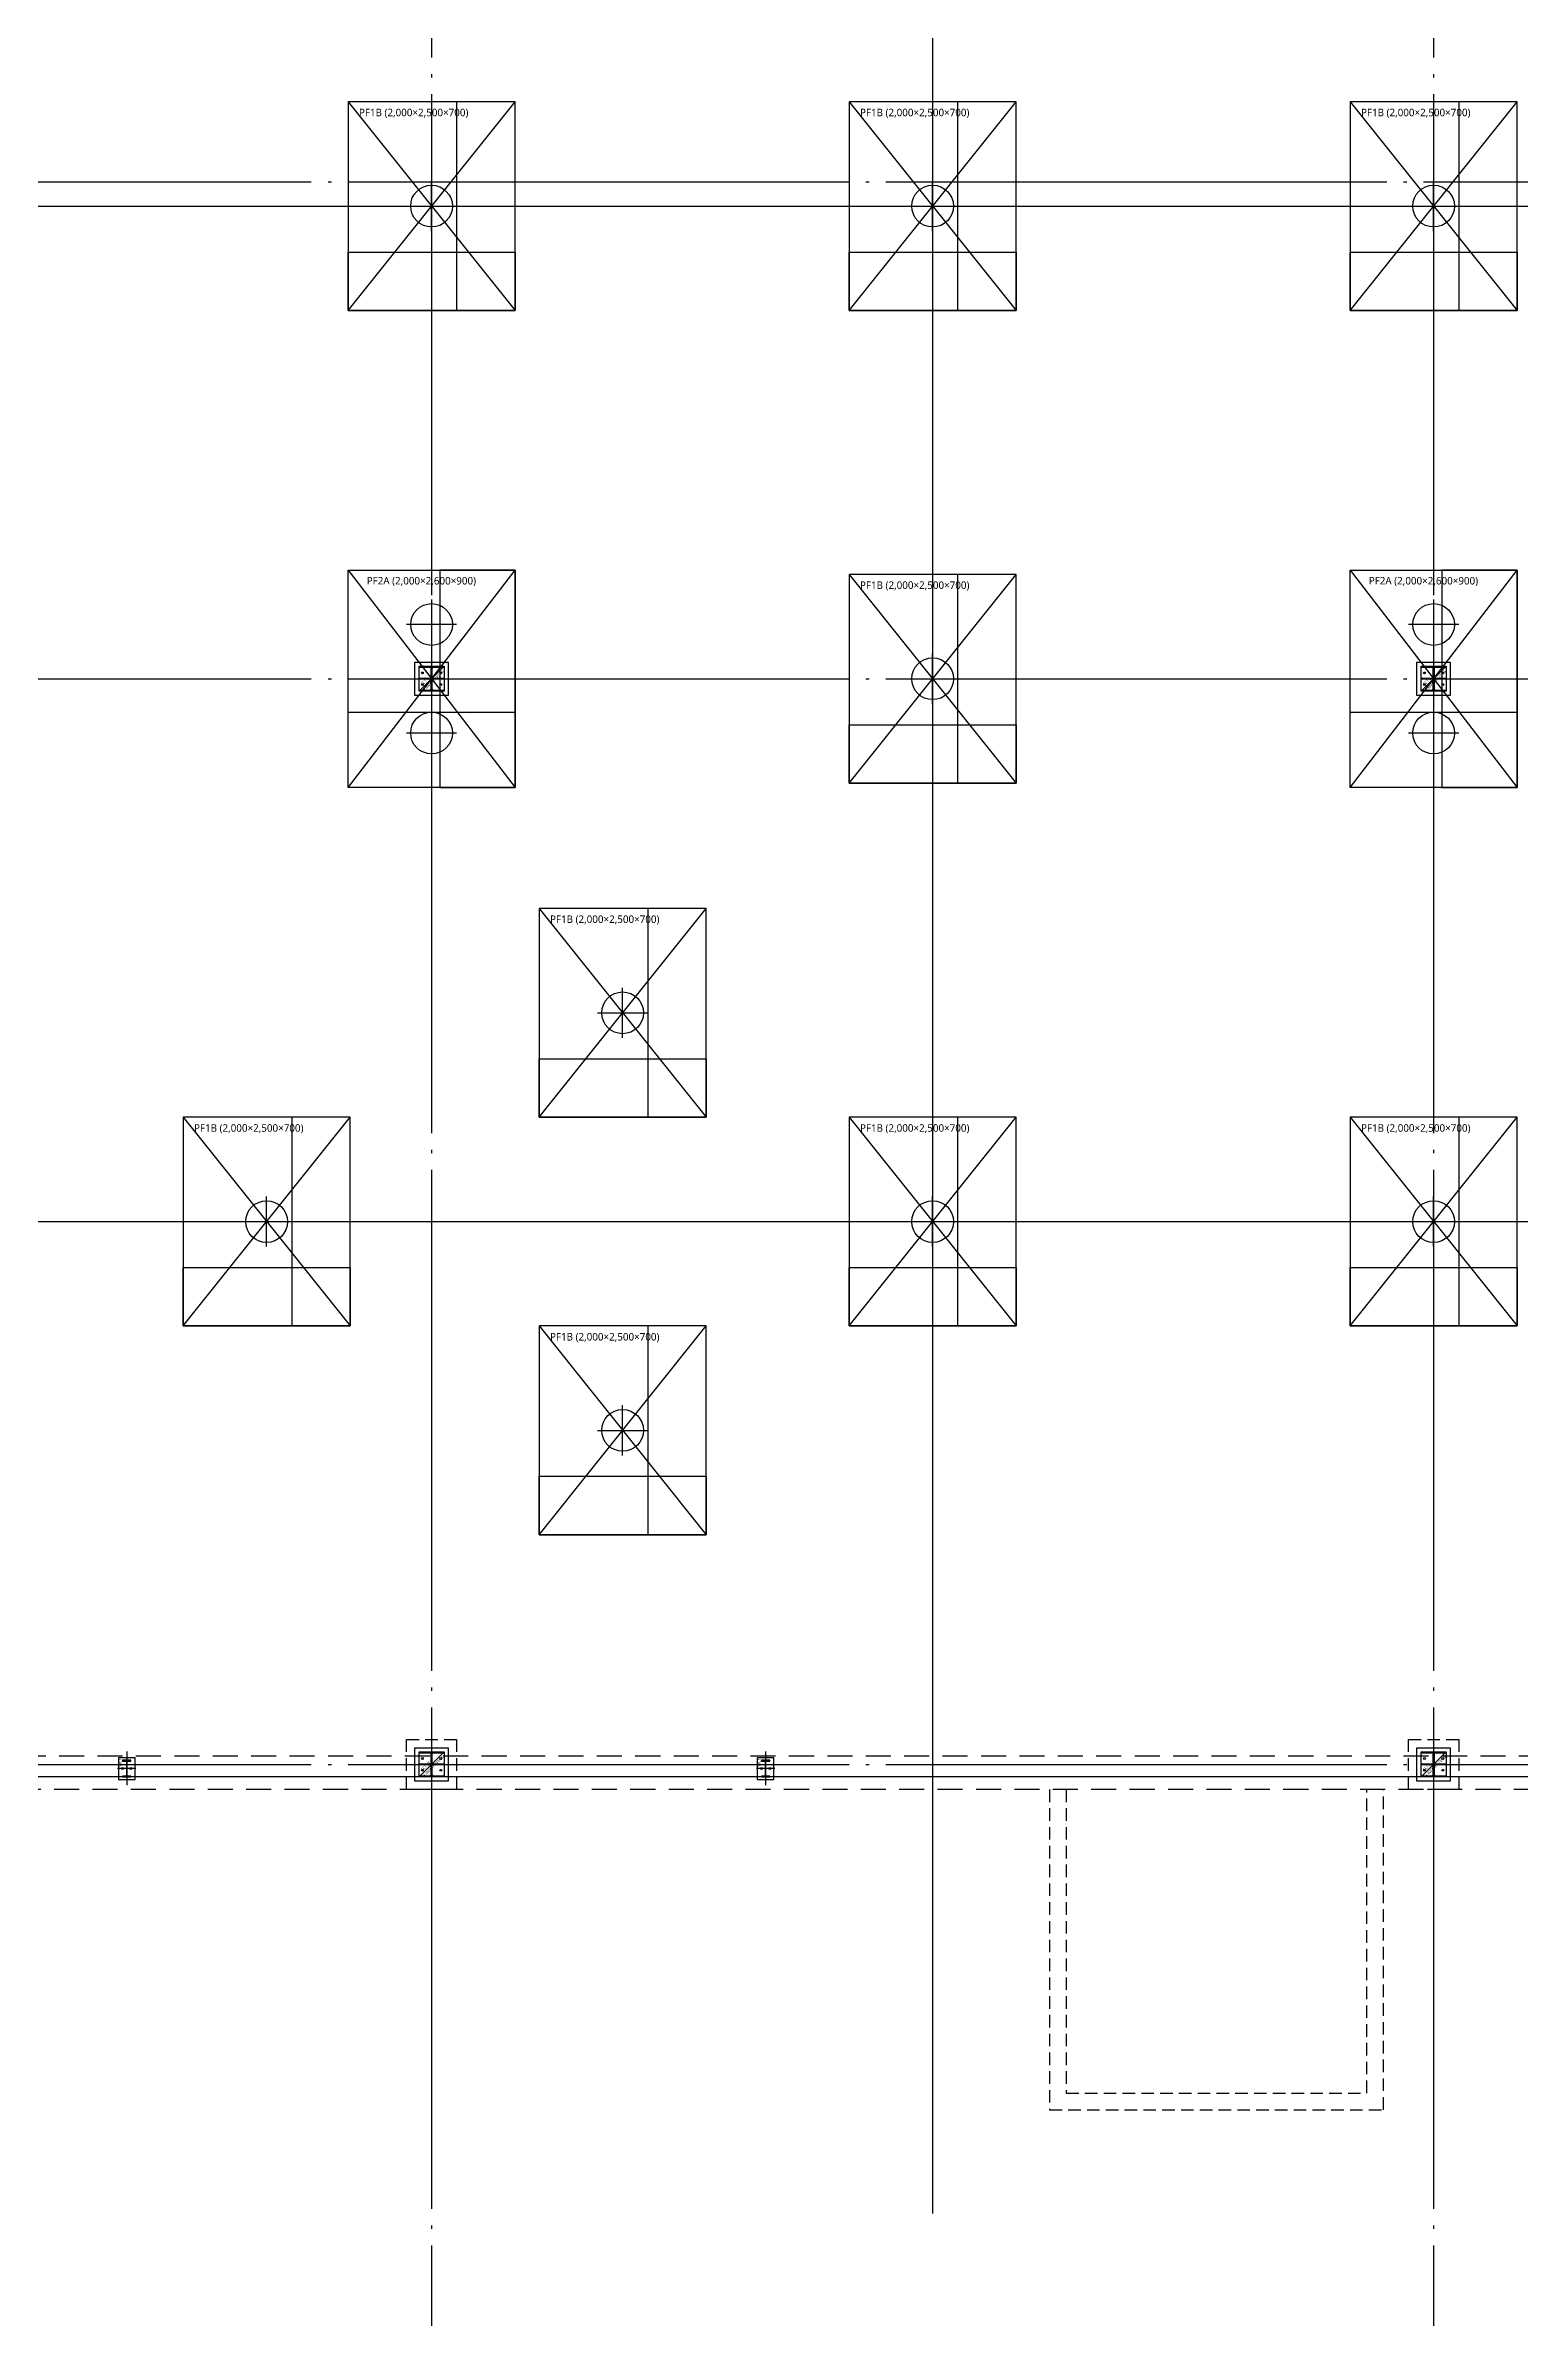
# Model space of a CAD drawing. Header units: millimetres. Extents: x -734060 to 504600, y -7739 to 118800.
# Drawn here: x -275524 to -257859, y 36265 to 63484 of the extents above; entities that cross this region are included whole.
import ezdxf
from ezdxf.enums import TextEntityAlignment as Align
from ezdxf.lldxf.tags import DXFTag

# ---------------------------------------------------------------- set-up
doc = ezdxf.new("R2010")
doc.units = ezdxf.units.MM
doc.header["$LTSCALE"] = 200
for name, pattern in [('CEN-GAUN', [32.2, 30, -1, 0.2, -1]), ('CONTINOUS', [0]), ('H3', [3, 2, -1]), ('HID', [2.3, 1.5, -0.8]), ('HIDDEN', [0.375, 0.25, -0.125])]:
    doc.linetypes.add(name, pattern=pattern)
doc.layers.get('DEFPOINTS').update_dxf_attribs({"color": 137})
for name, color, linetype in [('0-PIPE', 7, 'Continuous'), ('0-기초', 4, 'H3'), ('09GIRDER', 2, 'Continuous'), ('CEN', 1, 'CEN-GAUN'), ('G', 3, 'Continuous'), ('HAT-INS', 250, 'Continuous'), ('S-COL', 2, 'Continuous'), ('STEEL BASE', 13, 'Continuous'), ('WAL', 3, 'Continuous'), ('Z-하부구조체', 6, 'HIDDEN')]:
    doc.layers.add(name, color=color, linetype=linetype)
doc.layers.add('STEEL-CK', color=181, linetype='Continuous', plot=False)
doc.layers.add('TEMP', color=171, linetype='Continuous', plot=False)
doc.styles.add('스타일1', font='malgun.ttf')
tags = doc.linetypes.add('DH-HID2', pattern=[1.2, 0.8, -0.4]).pattern_tags.tags
tags[6:7] = [DXFTag(74, 4), DXFTag(75, 0), DXFTag(340, '0'), DXFTag(46, 1.0), DXFTag(50, 0.0), DXFTag(44, 0.0), DXFTag(45, 0.0)]
tags[4:5] = [DXFTag(74, 4), DXFTag(75, 0), DXFTag(340, '0'), DXFTag(46, 1.0), DXFTag(50, 0.0), DXFTag(44, 0.0), DXFTag(45, 0.0)]

# ---------------------------------------------------------------- blocks, each defined once
blk = doc.blocks.new('X-RC-B1FH')
at = {"layer": 'S-COL', "color": 8, "linetype": 'HIDDEN', "ltscale": 3}
for p, q in [((31400, -43300), (31400, -47135)), ((31600, -43300), (31600, -46935)), ((35200, -46935), (35200, -43300)), ((35400, -47135), (35400, -43300)), ((31600, -46935), (35200, -46935)), ((31400, -47135), (35400, -47135))]:
    blk.add_line(p, q, dxfattribs=at)
blk = doc.blocks.new('X-CEN11')
at = {"layer": 'CEN', "color": 14, "linetype": 'CONTINOUS'}
for p, q in [((30000, 4216), (30000, -48378)), ((-9200, -24340), (76000, -24340)), ((-9200, -36500), (76000, -36500))]:
    blk.add_line(p, q, dxfattribs=at)
blk = doc.blocks.new('X-CEN')
at = {"layer": 'CEN'}
for p, q in [((24000, 9200), (24000, -53000)), ((36000, 9200), (36000, -53000)), ((-9200, -24050), (62000, -24050)), ((-9200, -30000), (76000, -30000)), ((-9200, -43000), (76000, -43000))]:
    blk.add_line(p, q, dxfattribs=at)
blk = doc.blocks.new('파일')
at = {"layer": '0-PIPE', "color": 7, "linetype": 'Continuous'}
for p, q in [((0, -300), (0, 300)), ((-300, 0), (300, 0))]:
    blk.add_line(p, q, dxfattribs=at)
at = {"layer": '0-PIPE', "color": 3, "linetype": 'Continuous'}
blk.add_circle((0, 0), 250, dxfattribs=at)
blk = doc.blocks.new('SS-PF2A')
at = {"layer": '0-기초', "linetype": 'DH-HID2', "ltscale": 2}
blk.add_lwpolyline([(-1000, 1300), (1000, 1300), (1000, -1300), (-1000, -1300)], close=True, dxfattribs=at)
at = {"layer": 'DEFPOINTS'}
for p, q in [((-1000, 1300), (1000, -1300)), ((-1000, -1300), (1000, 1300))]:
    blk.add_line(p, q, dxfattribs=at)
for points in [[(1000, -1300), (1000, 1300), (100, 1300), (100, -1300)], [(-1000, -1300), (-1000, -400), (1000, -400), (1000, -1300)]]:
    blk.add_lwpolyline(points, close=True, dxfattribs=at)
at = {"layer": '0-기초', "rotation": 180}
for p in [(0, 650), (0, -650)]:
    blk.add_blockref('파일', p, dxfattribs=at)
at = {"layer": 'DEFPOINTS', "style": '스타일1'}
blk.add_text('PF2A (2,000×2,600×900)', height=90, dxfattribs=at).set_placement((-122, 1174), align=Align.MIDDLE_CENTER)
blk = doc.blocks.new('SS-PF1B')
at = {"layer": '0-기초', "linetype": 'DH-HID2', "ltscale": 2.5}
blk.add_lwpolyline([(-1000, 1250), (-1000, -1250), (1000, -1250), (1000, 1250)], close=True, dxfattribs=at)
at = {"layer": 'DEFPOINTS'}
for p, q in [((-1000, 1250), (1000, -1250)), ((-1000, -1250), (1000, 1250))]:
    blk.add_line(p, q, dxfattribs=at)
for points in [[(1000, -1250), (1000, 1250), (300, 1250), (300, -1250)], [(-1000, -1250), (-1000, -550), (1000, -550), (1000, -1250)]]:
    blk.add_lwpolyline(points, close=True, dxfattribs=at)
at = {"layer": '0-기초'}
blk.add_blockref('파일', (0, 0), dxfattribs=at)
at = {"layer": 'DEFPOINTS', "style": '스타일1'}
blk.add_text('PF1B (2,000×2,500×700)', height=90, dxfattribs=at).set_placement((-214, 1121), align=Align.MIDDLE_CENTER)
blk = doc.blocks.new('X-1F-FD')
for p in [(24000, -30000), (36000, -30000)]:
    blk.add_blockref('SS-PF2A', p)
at = {"layer": 'S-COL'}
for p in [(24000, -24340), (30000, -24340), (36000, -24340), (30000, -30000), (26288, -34000), (22025, -36500), (30000, -36500), (36000, -36500), (26288, -39000)]:
    blk.add_blockref('SS-PF1B', p, dxfattribs=at)
blk = doc.blocks.new('S-SC12')
at = {"layer": '09GIRDER'}
blk.add_lwpolyline([(-150, -150), (-150, -135), (-23, -135, 0.414214), (-5, -117), (-5, 117, 0.414214), (-23, 135), (-150, 135), (-150, 150), (150, 150), (150, 135), (23, 135, 0.414214), (5, 117), (5, -117, 0.414214), (23, -135), (150, -135), (150, -150)], format="xyb", close=True, dxfattribs=at)
at = {"layer": 'DEFPOINTS'}
blk.add_line((-150, -150), (150, 150), dxfattribs=at)
blk.add_lwpolyline([(-150, 150), (150, 150), (150, -150), (-150, -150)], close=True, dxfattribs=at)
at = {"layer": 'STEEL BASE'}
for points in [[(-200, 200), (200, 200), (200, -200), (-200, -200)], [(-150, 6), (-5, 6), (-5, -6), (-150, -6)], [(5, 6), (150, 6), (150, -6), (5, -6)]]:
    blk.add_lwpolyline(points, close=True, dxfattribs=at)
for centre in [(-110, 70), (110, 70), (-110, -70), (110, -70)]:
    blk.add_circle(centre, 11, dxfattribs=at)
at = {"layer": 'DEFPOINTS', "style": '스타일1'}
blk.add_text('SC12', height=35, rotation=45, dxfattribs=at).set_placement((-109, -83))
blk.add_text('H-300X300X10X15', height=30, rotation=45, dxfattribs=at).set_placement((19, -23), align=Align.MIDDLE_CENTER)
blk = doc.blocks.new('S-SC11')
at = {"layer": '09GIRDER'}
blk.add_lwpolyline([(-150, -150), (-150, -135), (-23, -135, 0.414214), (-5, -117), (-5, 117, 0.414214), (-23, 135), (-150, 135), (-150, 150), (150, 150), (150, 135), (23, 135, 0.414214), (5, 117), (5, -117, 0.414214), (23, -135), (150, -135), (150, -150)], format="xyb", close=True, dxfattribs=at)
at = {"layer": 'DEFPOINTS'}
blk.add_line((-150, -150), (150, 150), dxfattribs=at)
blk.add_lwpolyline([(-150, 150), (150, 150), (150, -150), (-150, -150)], close=True, dxfattribs=at)
at = {"layer": 'STEEL BASE'}
for points in [[(-200, 200), (200, 200), (200, -200), (-200, -200)], [(-150, 6), (-5, 6), (-5, -6), (-150, -6)], [(5, 6), (150, 6), (150, -6), (5, -6)]]:
    blk.add_lwpolyline(points, close=True, dxfattribs=at)
for centre in [(-110, 70), (110, 70), (-110, -70), (110, -70)]:
    blk.add_circle(centre, 11, dxfattribs=at)
at = {"layer": 'DEFPOINTS', "style": '스타일1'}
blk.add_text('SC11', height=35, rotation=45, dxfattribs=at).set_placement((-109, -83))
blk.add_text('H-300X300X10X15', height=30, rotation=45, dxfattribs=at).set_placement((19, -23), align=Align.MIDDLE_CENTER)
blk = doc.blocks.new('S-WC1')
at = {"layer": 'DEFPOINTS'}
for p, q in [((110, 0), (-110, 0)), ((0, 205), (0, -199))]:
    blk.add_line(p, q, dxfattribs=at)
at = {"layer": 'STEEL BASE'}
blk.add_lwpolyline([(100, 130), (-100, 130), (-100, -130), (100, -130)], close=True, dxfattribs=at)
for centre in [(-50, 0), (50, 0)]:
    blk.add_circle(centre, 12, dxfattribs=at)
at = {"layer": 'WAL'}
blk.add_lwpolyline([(50, -100), (50, -91), (16, -91, -0.414214), (3, -78), (3, 78, -0.414214), (16, 91), (50, 91), (50, 100), (-50, 100), (-50, 91), (-16, 91, -0.414214), (-3, 78), (-3, -78, -0.414214), (-16, -91), (-50, -91), (-50, -100)], format="xyb", close=True, dxfattribs=at)
at = {"layer": 'TEMP', "style": '스타일1'}
blk.add_text('WC1', height=35, rotation=90, dxfattribs=at).set_placement((-60, 26))
blk = doc.blocks.new('S-SC12B')
at = {"layer": '09GIRDER'}
blk.add_lwpolyline([(-150, -150), (-150, -135), (-23, -135, 0.414214), (-5, -117), (-5, 117, 0.414214), (-23, 135), (-150, 135), (-150, 150), (150, 150), (150, 135), (23, 135, 0.414214), (5, 117), (5, -117, 0.414214), (23, -135), (150, -135), (150, -150)], format="xyb", close=True, dxfattribs=at)
at = {"layer": 'DEFPOINTS'}
blk.add_line((-150, -150), (150, 150), dxfattribs=at)
blk.add_lwpolyline([(-150, 150), (150, 150), (150, -150), (-150, -150)], close=True, dxfattribs=at)
at = {"layer": 'STEEL BASE'}
for points in [[(-200, 200), (200, 200), (200, -200), (-200, -200)], [(-150, 6), (-5, 6), (-5, -6), (-150, -6)], [(5, 6), (150, 6), (150, -6), (5, -6)]]:
    blk.add_lwpolyline(points, close=True, dxfattribs=at)
for centre in [(-110, 70), (110, 70), (-110, -70), (110, -70)]:
    blk.add_circle(centre, 11, dxfattribs=at)
at = {"layer": 'DEFPOINTS', "style": '스타일1'}
blk.add_text('SC12B', height=35, rotation=45, dxfattribs=at).set_placement((-109, -83))
blk.add_text('H-300X300X10X15', height=30, rotation=45, dxfattribs=at).set_placement((19, -23), align=Align.MIDDLE_CENTER)
blk = doc.blocks.new('x-stu-1Fcol')
for name, p in [('S-SC11', (24000, -30000)), ('S-SC11', (36000, -30000)), ('S-WC1', (20350, -43050)), ('S-WC1', (28000, -43050)), ('S-SC12', (36000, -43000))]:
    blk.add_blockref(name, p)
at = {"layer": 'STEEL-CK'}
blk.add_blockref('S-SC12B', (24000, -43000), dxfattribs=at)
blk = doc.blocks.new('X-S-PDH')
at = {"layer": 'Z-하부구조체', "color": 251, "ltscale": 3}
for points in [[(23700, -42700), (24300, -42700), (24300, -43300), (23700, -43300)], [(35700, -42700), (36300, -42700), (36300, -43300), (35700, -43300)]]:
    blk.add_lwpolyline(points, close=True, dxfattribs=at)

msp = doc.modelspace()

# ---------------------------------------------------------------- linework, layer by layer
at = {"layer": 'DEFPOINTS'}
msp.add_lwpolyline([(-295050, 86050), (-223750, 86050), (-223750, 42750), (-295050, 42750)], close=True, dxfattribs=at)
at = {"layer": 'G', "color": 7, "linetype": 'HID'}
for points in [[(-295200, 86200), (-223600, 86200), (-223600, 42600), (-295200, 42600)], [(-294800, 85800), (-224000, 85800), (-224000, 43000), (-294800, 43000)]]:
    msp.add_lwpolyline(points, close=True, dxfattribs=at)

# ---------------------------------------------------------------- block references
for name in ['X-S-PDH', 'x-stu-1Fcol', 'X-1F-FD']:
    msp.add_blockref(name, (-294900, 85900))
at = {"layer": '0-기초', "color": 252, "linetype": 'CONTINOUS', "ltscale": 3}
msp.add_blockref('X-CEN11', (-294900, 85900), dxfattribs=at)
at = {"layer": 'HAT-INS'}
msp.add_blockref('X-CEN', (-294900, 85900), dxfattribs=at)
at = {"layer": 'STEEL-CK'}
msp.add_blockref('X-RC-B1FH', (-294900, 85900), dxfattribs=at)

doc.saveas('drawing.dxf')
